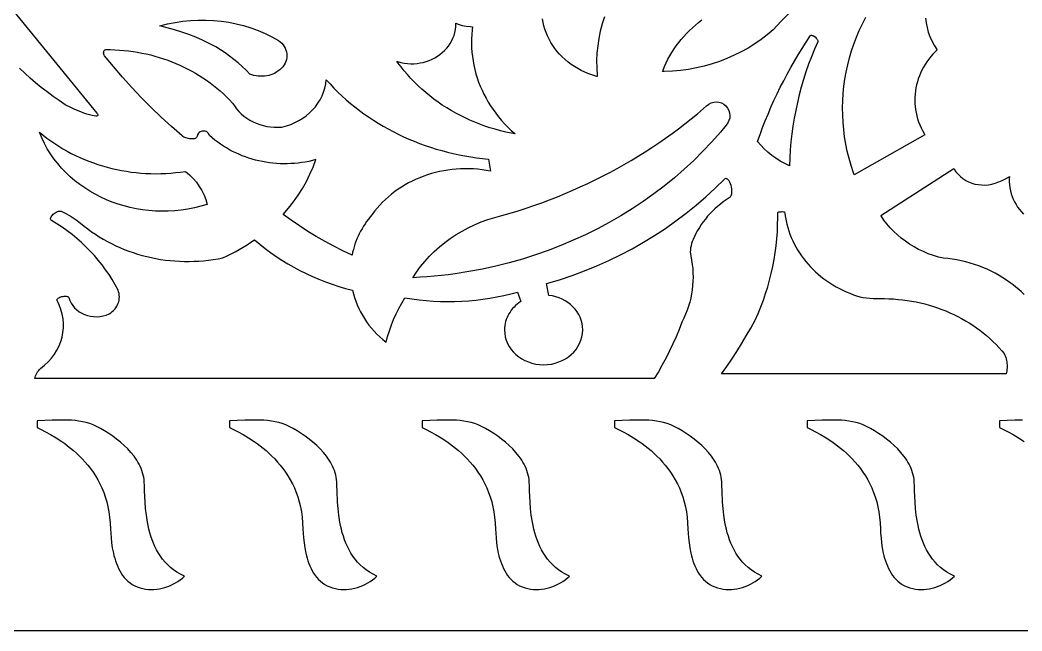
# Model space of a CAD drawing. Extents: x -250 to 250, y -50 to 50.
# Drawn here: x -93.1 to -4.5, y -50 to 4 of the extents above; entities that cross this region are included whole.
import ezdxf

# ---------------------------------------------------------------- set-up
doc = ezdxf.new("R2010")
doc.units = 0
doc.header["$MEASUREMENT"] = 0
doc.layers.add('BITMAP_LAYER', color=18, linetype='CONTINUOUS')
doc.layers.add('LAYER_1', color=18, linetype='CONTINUOUS')

msp = doc.modelspace()

# ---------------------------------------------------------------- linework, layer by layer
at = {"layer": 'BITMAP_LAYER'}
for points in [[(-91.554, -32.005), (-91.209, -32.177), (-90.809, -32.385), (-90.364, -32.632), (-89.885, -32.921), (-89.38, -33.253), (-89.122, -33.436), (-88.862, -33.631), (-88.6, -33.837), (-88.339, -34.056), (-88.079, -34.288), (-87.821, -34.532), (-87.568, -34.79), (-87.32, -35.061), (-87.078, -35.346), (-86.845, -35.645), (-86.62, -35.958), (-86.406, -36.285), (-86.203, -36.628), (-86.013, -36.985), (-85.837, -37.358), (-85.676, -37.747), (-85.532, -38.152), (-85.406, -38.573), (-85.299, -39.011), (-85.213, -39.465), (-85.148, -39.937), (-85.107, -40.426), (-85.079, -41.001), (-85.058, -41.365), (-85.026, -41.767), (-84.979, -42.198), (-84.913, -42.649), (-84.823, -43.111), (-84.767, -43.344), (-84.704, -43.575), (-84.633, -43.805), (-84.553, -44.032), (-84.464, -44.255), (-84.365, -44.472), (-84.255, -44.683), (-84.134, -44.887), (-84.002, -45.082), (-83.858, -45.267), (-83.702, -45.441), (-83.532, -45.602), (-83.348, -45.751), (-83.15, -45.885), (-82.937, -46.004), (-82.709, -46.106), (-82.465, -46.19), (-82.204, -46.255), (-81.969, -46.295), (-81.728, -46.319), (-81.485, -46.328), (-81.24, -46.322), (-80.993, -46.3), (-80.747, -46.264), (-80.502, -46.214), (-80.26, -46.15), (-80.021, -46.071), (-79.786, -45.979), (-79.558, -45.873), (-79.337, -45.754), (-79.124, -45.623), (-78.92, -45.478), (-78.726, -45.321), (-78.544, -45.152), (-78.884, -44.988), (-79.201, -44.805), (-79.495, -44.605), (-79.768, -44.389), (-80.021, -44.159), (-80.254, -43.915), (-80.468, -43.658), (-80.664, -43.391), (-80.843, -43.114), (-81.005, -42.828), (-81.152, -42.535), (-81.284, -42.235), (-81.402, -41.931), (-81.507, -41.623), (-81.6, -41.312), (-81.681, -41), (-81.751, -40.688), (-81.812, -40.377), (-81.907, -39.764), (-81.973, -39.169), (-82.015, -38.604), (-82.058, -37.599), (-82.072, -37.178), (-82.088, -36.826), (-82.108, -36.617), (-82.139, -36.412), (-82.182, -36.21), (-82.235, -36.011), (-82.299, -35.815), (-82.372, -35.622), (-82.455, -35.433), (-82.547, -35.248), (-82.648, -35.066), (-82.757, -34.887), (-82.873, -34.712), (-82.996, -34.54), (-83.263, -34.208), (-83.553, -33.891), (-83.864, -33.589), (-84.19, -33.302), (-84.53, -33.031), (-84.879, -32.776), (-85.234, -32.538), (-85.591, -32.316), (-85.946, -32.112), (-86.297, -31.925), (-86.599, -31.784), (-86.908, -31.668), (-87.223, -31.573), (-87.543, -31.499), (-87.868, -31.442), (-88.197, -31.401), (-88.529, -31.375), (-88.863, -31.359), (-89.538, -31.356), (-90.214, -31.373), (-90.888, -31.396), (-91.554, -31.408)], [(-74.544, -32.005), (-74.199, -32.177), (-73.799, -32.385), (-73.354, -32.632), (-72.875, -32.921), (-72.371, -33.253), (-72.112, -33.436), (-71.852, -33.631), (-71.59, -33.837), (-71.329, -34.056), (-71.069, -34.288), (-70.812, -34.532), (-70.558, -34.79), (-70.31, -35.061), (-70.069, -35.346), (-69.835, -35.645), (-69.61, -35.958), (-69.396, -36.285), (-69.193, -36.628), (-69.003, -36.985), (-68.827, -37.358), (-68.666, -37.747), (-68.522, -38.152), (-68.396, -38.573), (-68.29, -39.011), (-68.203, -39.465), (-68.138, -39.937), (-68.097, -40.426), (-68.069, -41.001), (-68.048, -41.365), (-68.016, -41.767), (-67.969, -42.198), (-67.903, -42.649), (-67.813, -43.111), (-67.758, -43.344), (-67.695, -43.575), (-67.623, -43.805), (-67.543, -44.032), (-67.454, -44.255), (-67.355, -44.472), (-67.245, -44.683), (-67.125, -44.887), (-66.993, -45.082), (-66.848, -45.267), (-66.692, -45.441), (-66.522, -45.602), (-66.338, -45.751), (-66.14, -45.885), (-65.927, -46.004), (-65.699, -46.106), (-65.455, -46.19), (-65.194, -46.255), (-64.959, -46.295), (-64.719, -46.319), (-64.475, -46.328), (-64.23, -46.322), (-63.983, -46.3), (-63.737, -46.264), (-63.492, -46.214), (-63.25, -46.15), (-63.011, -46.071), (-62.777, -45.979), (-62.548, -45.873), (-62.327, -45.754), (-62.114, -45.623), (-61.91, -45.478), (-61.716, -45.321), (-61.534, -45.152), (-61.874, -44.988), (-62.191, -44.805), (-62.485, -44.605), (-62.758, -44.389), (-63.011, -44.159), (-63.244, -43.915), (-63.458, -43.658), (-63.654, -43.391), (-63.833, -43.114), (-63.995, -42.828), (-64.142, -42.535), (-64.274, -42.235), (-64.392, -41.931), (-64.497, -41.623), (-64.59, -41.312), (-64.671, -41), (-64.742, -40.688), (-64.802, -40.377), (-64.897, -39.764), (-64.963, -39.169), (-65.006, -38.604), (-65.048, -37.599), (-65.062, -37.178), (-65.078, -36.826), (-65.098, -36.617), (-65.13, -36.412), (-65.172, -36.21), (-65.225, -36.011), (-65.289, -35.815), (-65.363, -35.622), (-65.446, -35.433), (-65.538, -35.248), (-65.638, -35.066), (-65.747, -34.887), (-65.863, -34.712), (-65.986, -34.54), (-66.253, -34.208), (-66.544, -33.891), (-66.854, -33.589), (-67.181, -33.302), (-67.52, -33.031), (-67.869, -32.776), (-68.224, -32.538), (-68.581, -32.316), (-68.936, -32.112), (-69.287, -31.925), (-69.589, -31.784), (-69.898, -31.668), (-70.213, -31.573), (-70.534, -31.499), (-70.858, -31.442), (-71.187, -31.401), (-71.519, -31.375), (-71.854, -31.359), (-72.528, -31.356), (-73.205, -31.373), (-73.878, -31.396), (-74.544, -31.408)], [(-57.534, -32.005), (-57.189, -32.177), (-56.789, -32.385), (-56.345, -32.632), (-55.865, -32.921), (-55.361, -33.253), (-55.103, -33.436), (-54.842, -33.631), (-54.58, -33.837), (-54.319, -34.056), (-54.059, -34.288), (-53.802, -34.532), (-53.548, -34.79), (-53.3, -35.061), (-53.059, -35.346), (-52.825, -35.645), (-52.6, -35.958), (-52.386, -36.285), (-52.183, -36.628), (-51.993, -36.985), (-51.817, -37.358), (-51.657, -37.747), (-51.513, -38.152), (-51.387, -38.573), (-51.28, -39.011), (-51.193, -39.465), (-51.129, -39.937), (-51.087, -40.426), (-51.059, -41.001), (-51.038, -41.365), (-51.006, -41.767), (-50.96, -42.198), (-50.893, -42.649), (-50.803, -43.111), (-50.748, -43.344), (-50.685, -43.575), (-50.613, -43.805), (-50.533, -44.032), (-50.444, -44.255), (-50.345, -44.472), (-50.235, -44.683), (-50.115, -44.887), (-49.983, -45.082), (-49.839, -45.267), (-49.682, -45.441), (-49.512, -45.602), (-49.328, -45.751), (-49.13, -45.885), (-48.918, -46.004), (-48.689, -46.106), (-48.445, -46.19), (-48.185, -46.255), (-47.949, -46.295), (-47.709, -46.319), (-47.466, -46.328), (-47.22, -46.322), (-46.974, -46.3), (-46.727, -46.264), (-46.482, -46.214), (-46.24, -46.15), (-46.001, -46.071), (-45.767, -45.979), (-45.539, -45.873), (-45.317, -45.754), (-45.104, -45.623), (-44.9, -45.478), (-44.706, -45.321), (-44.524, -45.152), (-44.864, -44.988), (-45.181, -44.805), (-45.475, -44.605), (-45.749, -44.389), (-46.001, -44.159), (-46.234, -43.915), (-46.448, -43.658), (-46.644, -43.391), (-46.823, -43.114), (-46.986, -42.828), (-47.132, -42.535), (-47.264, -42.235), (-47.383, -41.931), (-47.488, -41.623), (-47.58, -41.312), (-47.661, -41), (-47.732, -40.688), (-47.792, -40.377), (-47.888, -39.764), (-47.953, -39.169), (-47.996, -38.604), (-48.039, -37.599), (-48.052, -37.178), (-48.069, -36.826), (-48.088, -36.617), (-48.12, -36.412), (-48.162, -36.21), (-48.216, -36.011), (-48.279, -35.815), (-48.353, -35.622), (-48.436, -35.433), (-48.528, -35.248), (-48.628, -35.066), (-48.737, -34.887), (-48.853, -34.712), (-48.977, -34.54), (-49.243, -34.208), (-49.534, -33.891), (-49.844, -33.589), (-50.171, -33.302), (-50.51, -33.031), (-50.859, -32.776), (-51.214, -32.538), (-51.571, -32.316), (-51.927, -32.112), (-52.277, -31.925), (-52.58, -31.784), (-52.889, -31.668), (-53.204, -31.573), (-53.524, -31.499), (-53.849, -31.442), (-54.177, -31.401), (-54.509, -31.375), (-54.844, -31.359), (-55.518, -31.356), (-56.195, -31.373), (-56.869, -31.396), (-57.534, -31.408)], [(-40.524, -32.005), (-40.18, -32.177), (-39.78, -32.385), (-39.335, -32.632), (-38.855, -32.921), (-38.351, -33.253), (-38.093, -33.436), (-37.832, -33.631), (-37.571, -33.837), (-37.309, -34.056), (-37.049, -34.288), (-36.792, -34.532), (-36.539, -34.79), (-36.291, -35.061), (-36.049, -35.346), (-35.815, -35.645), (-35.591, -35.958), (-35.376, -36.285), (-35.173, -36.628), (-34.983, -36.985), (-34.807, -37.358), (-34.647, -37.747), (-34.503, -38.152), (-34.377, -38.573), (-34.27, -39.011), (-34.184, -39.465), (-34.119, -39.937), (-34.077, -40.426), (-34.049, -41.001), (-34.028, -41.365), (-33.997, -41.767), (-33.95, -42.198), (-33.884, -42.649), (-33.793, -43.111), (-33.738, -43.344), (-33.675, -43.575), (-33.604, -43.805), (-33.524, -44.032), (-33.434, -44.255), (-33.335, -44.472), (-33.226, -44.683), (-33.105, -44.887), (-32.973, -45.082), (-32.829, -45.267), (-32.672, -45.441), (-32.502, -45.602), (-32.319, -45.751), (-32.121, -45.885), (-31.908, -46.004), (-31.68, -46.106), (-31.436, -46.19), (-31.175, -46.255), (-30.939, -46.295), (-30.699, -46.319), (-30.456, -46.328), (-30.21, -46.322), (-29.964, -46.3), (-29.718, -46.264), (-29.473, -46.214), (-29.23, -46.15), (-28.991, -46.071), (-28.757, -45.979), (-28.529, -45.873), (-28.307, -45.754), (-28.094, -45.623), (-27.89, -45.478), (-27.697, -45.321), (-27.515, -45.152), (-27.854, -44.988), (-28.171, -44.805), (-28.466, -44.605), (-28.739, -44.389), (-28.992, -44.159), (-29.225, -43.915), (-29.439, -43.658), (-29.635, -43.391), (-29.814, -43.114), (-29.976, -42.828), (-30.123, -42.535), (-30.255, -42.235), (-30.373, -41.931), (-30.478, -41.623), (-30.57, -41.312), (-30.652, -41), (-30.722, -40.688), (-30.783, -40.377), (-30.878, -39.764), (-30.943, -39.169), (-30.986, -38.604), (-31.029, -37.599), (-31.042, -37.178), (-31.059, -36.826), (-31.079, -36.617), (-31.11, -36.412), (-31.153, -36.21), (-31.206, -36.011), (-31.27, -35.815), (-31.343, -35.622), (-31.426, -35.433), (-31.518, -35.248), (-31.619, -35.066), (-31.727, -34.887), (-31.843, -34.712), (-31.967, -34.54), (-32.234, -34.208), (-32.524, -33.891), (-32.834, -33.589), (-33.161, -33.302), (-33.501, -33.031), (-33.85, -32.776), (-34.204, -32.538), (-34.561, -32.316), (-34.917, -32.112), (-35.267, -31.925), (-35.57, -31.784), (-35.879, -31.668), (-36.194, -31.573), (-36.514, -31.499), (-36.839, -31.442), (-37.168, -31.401), (-37.499, -31.375), (-37.834, -31.359), (-38.508, -31.356), (-39.185, -31.373), (-39.859, -31.396), (-40.524, -31.408)], [(-23.515, -32.005), (-23.17, -32.177), (-22.77, -32.385), (-22.325, -32.632), (-21.845, -32.921), (-21.341, -33.253), (-21.083, -33.436), (-20.822, -33.631), (-20.561, -33.837), (-20.299, -34.056), (-20.039, -34.288), (-19.782, -34.532), (-19.529, -34.79), (-19.281, -35.061), (-19.039, -35.346), (-18.806, -35.645), (-18.581, -35.958), (-18.366, -36.285), (-18.164, -36.628), (-17.973, -36.985), (-17.798, -37.358), (-17.637, -37.747), (-17.493, -38.152), (-17.367, -38.573), (-17.26, -39.011), (-17.174, -39.465), (-17.109, -39.937), (-17.067, -40.426), (-17.039, -41.001), (-17.018, -41.365), (-16.987, -41.767), (-16.94, -42.198), (-16.874, -42.649), (-16.784, -43.111), (-16.728, -43.344), (-16.665, -43.575), (-16.594, -43.805), (-16.514, -44.032), (-16.425, -44.255), (-16.325, -44.472), (-16.216, -44.683), (-16.095, -44.887), (-15.963, -45.082), (-15.819, -45.267), (-15.662, -45.441), (-15.492, -45.602), (-15.309, -45.751), (-15.111, -45.885), (-14.898, -46.004), (-14.67, -46.106), (-14.426, -46.19), (-14.165, -46.255), (-13.929, -46.295), (-13.689, -46.319), (-13.446, -46.328), (-13.2, -46.322), (-12.954, -46.3), (-12.708, -46.264), (-12.463, -46.214), (-12.22, -46.15), (-11.981, -46.071), (-11.747, -45.979), (-11.519, -45.873), (-11.298, -45.754), (-11.084, -45.623), (-10.88, -45.478), (-10.687, -45.321), (-10.505, -45.152), (-10.845, -44.988), (-11.161, -44.805), (-11.456, -44.605), (-11.729, -44.389), (-11.982, -44.159), (-12.215, -43.915), (-12.429, -43.658), (-12.625, -43.391), (-12.804, -43.114), (-12.966, -42.828), (-13.113, -42.535), (-13.245, -42.235), (-13.363, -41.931), (-13.468, -41.623), (-13.561, -41.312), (-13.642, -41), (-13.712, -40.688), (-13.773, -40.377), (-13.868, -39.764), (-13.934, -39.169), (-13.976, -38.604), (-14.019, -37.599), (-14.032, -37.178), (-14.049, -36.826), (-14.069, -36.617), (-14.1, -36.412), (-14.143, -36.21), (-14.196, -36.011), (-14.26, -35.815), (-14.333, -35.622), (-14.416, -35.433), (-14.508, -35.248), (-14.609, -35.066), (-14.717, -34.887), (-14.834, -34.712), (-14.957, -34.54), (-15.224, -34.208), (-15.514, -33.891), (-15.825, -33.589), (-16.151, -33.302), (-16.491, -33.031), (-16.84, -32.776), (-17.194, -32.538), (-17.551, -32.316), (-17.907, -32.112), (-18.258, -31.925), (-18.56, -31.784), (-18.869, -31.668), (-19.184, -31.573), (-19.504, -31.499), (-19.829, -31.442), (-20.158, -31.401), (-20.49, -31.375), (-20.824, -31.359), (-21.499, -31.356), (-22.175, -31.373), (-22.849, -31.396), (-23.515, -31.408)]]:
    msp.add_lwpolyline(points, close=True, dxfattribs=at)
msp.add_lwpolyline([(-4.489, -31.356), (-5.165, -31.373), (-5.839, -31.396), (-6.505, -31.408), (-6.505, -32.005), (-6.16, -32.177), (-5.76, -32.385), (-5.315, -32.632), (-4.836, -32.921), (-4.331, -33.253)], dxfattribs=at)
at = {"layer": 'LAYER_1'}
for points in [[(250, -50), (-250, -50), (-250, 50), (250, 50)], [(-75.969, 3.983), (-75.295, 3.917), (-74.626, 3.817), (-73.964, 3.684), (-73.31, 3.519), (-72.666, 3.32), (-72.033, 3.09), (-71.414, 2.827), (-70.809, 2.531), (-70.221, 2.204), (-70.069, 2.086), (-69.934, 1.957), (-69.817, 1.818), (-69.718, 1.671), (-69.637, 1.517), (-69.574, 1.358), (-69.528, 1.194), (-69.501, 1.028), (-69.493, 0.86), (-69.503, 0.691), (-69.532, 0.524), (-69.58, 0.36), (-69.646, 0.199), (-69.732, 0.043), (-69.837, -0.107), (-69.962, -0.248), (-70.099, -0.373), (-70.246, -0.487), (-70.401, -0.588), (-70.564, -0.678), (-70.732, -0.755), (-70.907, -0.82), (-71.086, -0.873), (-71.269, -0.913), (-71.455, -0.94), (-71.642, -0.954), (-71.831, -0.955), (-72.021, -0.943), (-72.209, -0.917), (-72.397, -0.878), (-72.581, -0.824), (-72.763, -0.757), (-73.096, -0.416), (-73.442, -0.086), (-73.801, 0.233), (-74.172, 0.54), (-74.555, 0.836), (-74.95, 1.12), (-75.355, 1.391), (-75.772, 1.649), (-76.352, 1.95), (-76.944, 2.232), (-77.547, 2.494), (-78.16, 2.736), (-78.782, 2.958), (-79.413, 3.159), (-80.053, 3.34), (-80.7, 3.5), (-80.034, 3.672), (-79.363, 3.809), (-78.686, 3.912), (-78.007, 3.981), (-77.327, 4.015), (-76.647, 4.016)], [(-54.357, 3.649), (-54.006, 3.548), (-53.648, 3.476), (-53.283, 3.433), (-53.071, 3.425), (-53.108, 3.141), (-53.145, 2.747), (-53.165, 2.353), (-53.17, 1.96), (-53.16, 1.568), (-53.134, 1.178), (-53.094, 0.791), (-53.038, 0.405), (-52.968, 0.023), (-52.883, -0.357), (-52.783, -0.733), (-52.67, -1.105), (-52.542, -1.473), (-52.4, -1.837), (-52.244, -2.196), (-52.075, -2.55), (-51.892, -2.898), (-51.696, -3.241), (-51.487, -3.578), (-51.264, -3.908), (-51.029, -4.232), (-50.782, -4.548), (-50.521, -4.857), (-50.249, -5.158), (-49.964, -5.452), (-49.667, -5.737), (-49.358, -6.013), (-49.311, -6.052), (-49.678, -5.984), (-50.151, -5.883), (-50.619, -5.77), (-51.081, -5.644), (-51.539, -5.506), (-51.99, -5.357), (-52.436, -5.195), (-52.876, -5.022), (-53.309, -4.838), (-53.735, -4.642), (-54.154, -4.435), (-54.565, -4.217), (-54.97, -3.989), (-55.366, -3.75), (-55.754, -3.5), (-56.133, -3.24), (-56.504, -2.97), (-56.866, -2.691), (-57.218, -2.401), (-57.561, -2.102), (-57.894, -1.793), (-58.217, -1.476), (-58.53, -1.149), (-58.832, -0.813), (-59.123, -0.468), (-59.403, -0.115), (-59.672, 0.246), (-59.761, 0.375), (-59.702, 0.353), (-59.414, 0.271), (-59.125, 0.211), (-58.837, 0.173), (-58.549, 0.155), (-58.264, 0.157), (-57.982, 0.179), (-57.704, 0.219), (-57.432, 0.277), (-57.166, 0.352), (-56.908, 0.444), (-56.657, 0.552), (-56.416, 0.676), (-56.184, 0.815), (-55.964, 0.968), (-55.755, 1.135), (-55.559, 1.315), (-55.378, 1.509), (-55.211, 1.715), (-55.06, 1.932), (-54.927, 2.161), (-54.812, 2.401), (-54.718, 2.651), (-54.644, 2.909), (-54.593, 3.176), (-54.565, 3.45), (-54.563, 3.727)], [(-23.066, 2.661), (-23.006, 2.642), (-22.943, 2.612), (-22.819, 2.53), (-22.707, 2.425), (-22.66, 2.368), (-22.621, 2.31), (-22.592, 2.252), (-22.575, 2.196), (-22.572, 2.143), (-22.584, 2.095), (-22.868, 1.438), (-23.135, 0.776), (-23.385, 0.109), (-23.618, -0.562), (-23.834, -1.237), (-24.033, -1.916), (-24.215, -2.599), (-24.38, -3.285), (-24.527, -3.974), (-24.658, -4.666), (-24.771, -5.361), (-24.866, -6.058), (-24.945, -6.757), (-25.005, -7.458), (-25.049, -8.16), (-25.074, -8.864), (-25.49, -8.668), (-25.889, -8.45), (-26.272, -8.21), (-26.637, -7.949), (-26.983, -7.669), (-27.309, -7.369), (-27.614, -7.052), (-27.896, -6.717), (-27.68, -6.106), (-27.453, -5.499), (-27.216, -4.895), (-26.97, -4.295), (-26.713, -3.698), (-26.447, -3.104), (-26.17, -2.514), (-25.884, -1.928), (-25.588, -1.346), (-25.283, -0.768), (-24.967, -0.194), (-24.643, 0.376), (-24.308, 0.942), (-23.964, 1.504), (-23.611, 2.061), (-23.248, 2.613), (-23.215, 2.647), (-23.172, 2.665), (-23.122, 2.67)], [(-85.091, 1.398), (-84.686, 1.386), (-84.283, 1.363), (-83.881, 1.33), (-83.482, 1.287), (-83.085, 1.234), (-82.69, 1.172), (-82.299, 1.099), (-81.91, 1.017), (-81.524, 0.926), (-81.142, 0.825), (-80.764, 0.714), (-80.39, 0.595), (-80.019, 0.466), (-79.653, 0.328), (-79.292, 0.181), (-78.935, 0.025), (-78.583, -0.139), (-78.236, -0.313), (-77.894, -0.495), (-77.559, -0.685), (-77.228, -0.884), (-76.904, -1.091), (-76.586, -1.307), (-76.275, -1.531), (-75.97, -1.763), (-75.672, -2.003), (-75.381, -2.251), (-75.098, -2.506), (-74.821, -2.77), (-74.553, -3.041), (-74.293, -3.32), (-74.127, -3.582), (-73.941, -3.83), (-73.737, -4.063), (-73.516, -4.28), (-73.278, -4.481), (-73.025, -4.665), (-72.759, -4.831), (-72.48, -4.98), (-72.189, -5.11), (-71.888, -5.22), (-71.578, -5.311), (-71.26, -5.382), (-70.936, -5.431), (-70.606, -5.459), (-70.272, -5.465), (-69.935, -5.448), (-69.532, -5.343), (-69.145, -5.211), (-68.774, -5.054), (-68.42, -4.872), (-68.086, -4.667), (-67.772, -4.44), (-67.48, -4.193), (-67.21, -3.927), (-66.964, -3.643), (-66.743, -3.343), (-66.548, -3.027), (-66.381, -2.697), (-66.242, -2.355), (-66.134, -2.002), (-66.057, -1.638), (-66.012, -1.266), (-65.677, -1.635), (-65.334, -1.995), (-64.98, -2.347), (-64.618, -2.69), (-64.247, -3.024), (-63.867, -3.349), (-63.479, -3.665), (-63.082, -3.971), (-62.678, -4.269), (-62.266, -4.556), (-61.846, -4.835), (-61.418, -5.103), (-60.984, -5.362), (-60.543, -5.611), (-60.095, -5.85), (-59.64, -6.079), (-59.179, -6.297), (-58.713, -6.506), (-58.24, -6.704), (-57.762, -6.891), (-57.278, -7.068), (-56.789, -7.234), (-56.295, -7.389), (-55.797, -7.533), (-55.294, -7.666), (-54.786, -7.788), (-54.275, -7.899), (-53.76, -7.998), (-53.241, -8.086), (-52.718, -8.163), (-52.193, -8.227), (-51.664, -8.28), (-51.484, -9.341), (-51.864, -9.272), (-52.244, -9.217), (-52.625, -9.176), (-53.005, -9.147), (-53.384, -9.132), (-53.763, -9.13), (-54.139, -9.141), (-54.514, -9.164), (-54.887, -9.2), (-55.257, -9.249), (-55.624, -9.309), (-55.987, -9.382), (-56.347, -9.467), (-56.703, -9.564), (-57.054, -9.673), (-57.4, -9.793), (-57.741, -9.924), (-58.076, -10.067), (-58.406, -10.222), (-58.728, -10.387), (-59.044, -10.563), (-59.353, -10.75), (-59.654, -10.948), (-59.948, -11.156), (-60.233, -11.374), (-60.509, -11.603), (-60.776, -11.842), (-61.034, -12.09), (-61.282, -12.349), (-61.52, -12.617), (-61.747, -12.895), (-61.963, -13.182), (-62.129, -13.381), (-62.287, -13.585), (-62.438, -13.792), (-62.582, -14.003), (-62.719, -14.217), (-62.849, -14.434), (-62.971, -14.655), (-63.086, -14.879), (-63.193, -15.106), (-63.293, -15.335), (-63.385, -15.567), (-63.47, -15.801), (-63.546, -16.038), (-63.615, -16.276), (-63.676, -16.517), (-63.729, -16.758), (-64.536, -16.384), (-65.335, -15.986), (-66.119, -15.567), (-66.889, -15.127), (-67.644, -14.666), (-68.383, -14.185), (-69.105, -13.684), (-69.811, -13.164), (-69.339, -12.616), (-68.897, -12.051), (-68.487, -11.467), (-68.108, -10.868), (-67.762, -10.253), (-67.448, -9.624), (-67.168, -8.982), (-66.922, -8.327), (-67.235, -8.407), (-67.55, -8.478), (-67.866, -8.538), (-68.182, -8.588), (-68.5, -8.629), (-68.817, -8.659), (-69.135, -8.68), (-69.453, -8.691), (-69.77, -8.692), (-70.087, -8.684), (-70.402, -8.666), (-70.716, -8.639), (-71.029, -8.602), (-71.34, -8.556), (-71.649, -8.501), (-71.955, -8.436), (-72.259, -8.362), (-72.56, -8.279), (-72.858, -8.187), (-73.152, -8.086), (-73.443, -7.976), (-73.729, -7.857), (-74.012, -7.73), (-74.29, -7.593), (-74.563, -7.448), (-74.831, -7.294), (-75.093, -7.132), (-75.351, -6.961), (-75.602, -6.782), (-75.847, -6.595), (-76.086, -6.399), (-76.318, -6.194), (-76.352, -6.098), (-76.401, -6.015), (-76.464, -5.946), (-76.538, -5.891), (-76.62, -5.85), (-76.708, -5.822), (-76.8, -5.807), (-76.894, -5.805), (-76.987, -5.817), (-77.076, -5.842), (-77.16, -5.879), (-77.236, -5.929), (-77.302, -5.992), (-77.355, -6.067), (-77.393, -6.154), (-77.413, -6.254), (-77.432, -6.322), (-77.47, -6.378), (-77.525, -6.423), (-77.596, -6.457), (-77.678, -6.481), (-77.772, -6.495), (-77.873, -6.501), (-77.979, -6.497), (-78.089, -6.486), (-78.2, -6.468), (-78.31, -6.442), (-78.415, -6.411), (-78.515, -6.374), (-78.606, -6.332), (-78.687, -6.285), (-78.754, -6.235), (-79.685, -5.41), (-80.595, -4.567), (-81.485, -3.706), (-82.352, -2.829), (-83.198, -1.935), (-84.022, -1.024), (-84.823, -0.097), (-85.602, 0.846), (-85.641, 0.913), (-85.667, 0.996), (-85.678, 1.088), (-85.675, 1.18), (-85.656, 1.265), (-85.62, 1.335), (-85.596, 1.362), (-85.568, 1.383), (-85.535, 1.396), (-85.498, 1.401)], [(-91.028, -6.161), (-90.693, -6.421), (-90.351, -6.67), (-90.003, -6.91), (-89.647, -7.14), (-89.284, -7.36), (-88.916, -7.57), (-88.541, -7.77), (-88.161, -7.96), (-87.775, -8.139), (-87.384, -8.309), (-86.987, -8.468), (-86.587, -8.616), (-86.181, -8.754), (-85.772, -8.882), (-85.359, -8.999), (-84.942, -9.105), (-84.522, -9.2), (-84.099, -9.285), (-83.672, -9.358), (-83.244, -9.421), (-82.813, -9.472), (-82.38, -9.513), (-81.945, -9.542), (-81.509, -9.56), (-81.072, -9.567), (-80.634, -9.562), (-80.195, -9.545), (-79.755, -9.517), (-79.316, -9.478), (-78.876, -9.427), (-78.437, -9.363), (-78.09, -9.664), (-77.771, -9.986), (-77.482, -10.328), (-77.224, -10.688), (-76.997, -11.065), (-76.803, -11.457), (-76.643, -11.862), (-76.518, -12.279), (-77.089, -12.448), (-77.663, -12.59), (-78.239, -12.703), (-78.816, -12.79), (-79.392, -12.85), (-79.967, -12.884), (-80.54, -12.892), (-81.11, -12.874), (-81.675, -12.832), (-82.236, -12.764), (-82.791, -12.673), (-83.339, -12.558), (-83.878, -12.419), (-84.409, -12.257), (-84.93, -12.073), (-85.441, -11.867), (-85.939, -11.639), (-86.425, -11.39), (-86.897, -11.12), (-87.355, -10.829), (-87.797, -10.518), (-88.222, -10.188), (-88.63, -9.838), (-89.02, -9.469), (-89.39, -9.082), (-89.739, -8.678), (-90.067, -8.255), (-90.373, -7.815), (-90.656, -7.359), (-90.914, -6.886), (-91.148, -6.397), (-91.355, -5.893)], [(-30.671, -9.98), (-30.631, -9.99), (-30.592, -10.01), (-30.515, -10.077), (-30.442, -10.173), (-30.375, -10.294), (-30.316, -10.434), (-30.266, -10.589), (-30.227, -10.752), (-30.2, -10.919), (-30.188, -11.084), (-30.191, -11.242), (-30.213, -11.388), (-30.254, -11.517), (-30.282, -11.573), (-30.316, -11.622), (-30.355, -11.665), (-30.401, -11.7), (-30.669, -11.877), (-30.929, -12.063), (-31.181, -12.257), (-31.425, -12.459), (-31.659, -12.668), (-31.884, -12.884), (-32.101, -13.108), (-32.307, -13.339), (-32.504, -13.576), (-32.692, -13.82), (-32.869, -14.069), (-33.036, -14.325), (-33.192, -14.586), (-33.338, -14.853), (-33.473, -15.125), (-33.596, -15.402), (-33.665, -15.575), (-33.725, -15.752), (-33.775, -15.933), (-33.812, -16.116), (-33.836, -16.3), (-33.844, -16.483), (-33.834, -16.666), (-33.804, -16.846), (-33.729, -17.217), (-33.67, -17.589), (-33.629, -17.963), (-33.604, -18.336), (-33.596, -18.71), (-33.604, -19.084), (-33.63, -19.456), (-33.671, -19.827), (-33.729, -20.196), (-33.804, -20.564), (-33.895, -20.928), (-34.002, -21.29), (-34.125, -21.647), (-34.265, -22.001), (-34.421, -22.351), (-34.592, -22.695), (-34.835, -23.342), (-35.096, -23.982), (-35.375, -24.616), (-35.67, -25.243), (-35.984, -25.864), (-36.314, -26.477), (-36.662, -27.083), (-37.026, -27.681), (-91.767, -27.681), (-91.741, -27.557), (-91.703, -27.435), (-91.654, -27.317), (-91.595, -27.202), (-91.524, -27.092), (-91.442, -26.987), (-91.35, -26.888), (-91.248, -26.796), (-90.894, -26.509), (-90.572, -26.201), (-90.284, -25.874), (-90.03, -25.529), (-89.809, -25.168), (-89.624, -24.794), (-89.473, -24.41), (-89.359, -24.016), (-89.28, -23.615), (-89.238, -23.209), (-89.234, -22.8), (-89.267, -22.39), (-89.339, -21.982), (-89.449, -21.578), (-89.599, -21.178), (-89.788, -20.787), (-89.803, -20.734), (-89.792, -20.682), (-89.759, -20.631), (-89.706, -20.584), (-89.637, -20.54), (-89.556, -20.5), (-89.465, -20.465), (-89.368, -20.437), (-89.269, -20.415), (-89.17, -20.401), (-89.074, -20.396), (-88.986, -20.4), (-88.908, -20.415), (-88.843, -20.441), (-88.796, -20.478), (-88.768, -20.529), (-88.678, -20.783), (-88.559, -21.019), (-88.412, -21.237), (-88.241, -21.436), (-88.049, -21.614), (-87.836, -21.771), (-87.607, -21.906), (-87.362, -22.018), (-87.106, -22.105), (-86.84, -22.167), (-86.567, -22.203), (-86.29, -22.212), (-86.01, -22.192), (-85.73, -22.143), (-85.453, -22.064), (-85.181, -21.954), (-85.043, -21.864), (-84.916, -21.765), (-84.799, -21.657), (-84.694, -21.543), (-84.6, -21.422), (-84.518, -21.294), (-84.448, -21.162), (-84.391, -21.025), (-84.346, -20.885), (-84.314, -20.741), (-84.295, -20.596), (-84.29, -20.449), (-84.298, -20.301), (-84.32, -20.152), (-84.357, -20.005), (-84.408, -19.859), (-84.656, -19.394), (-84.922, -18.938), (-85.204, -18.492), (-85.504, -18.055), (-85.82, -17.628), (-86.152, -17.212), (-86.5, -16.806), (-86.863, -16.412), (-87.241, -16.029), (-87.634, -15.657), (-88.042, -15.298), (-88.464, -14.952), (-88.899, -14.618), (-89.348, -14.298), (-89.81, -13.991), (-90.285, -13.698), (-90.336, -13.654), (-90.362, -13.598), (-90.366, -13.533), (-90.349, -13.462), (-90.314, -13.386), (-90.264, -13.308), (-90.2, -13.231), (-90.126, -13.155), (-90.043, -13.083), (-89.955, -13.019), (-89.862, -12.962), (-89.769, -12.917), (-89.677, -12.885), (-89.588, -12.869), (-89.505, -12.87), (-89.431, -12.89), (-88.976, -13.113), (-88.539, -13.363), (-88.122, -13.638), (-87.727, -13.938), (-87.409, -14.201), (-87.084, -14.453), (-86.751, -14.696), (-86.411, -14.928), (-86.064, -15.15), (-85.711, -15.362), (-85.351, -15.563), (-84.985, -15.754), (-84.613, -15.935), (-84.235, -16.104), (-83.853, -16.263), (-83.465, -16.411), (-83.073, -16.549), (-82.677, -16.675), (-82.277, -16.791), (-81.873, -16.895), (-81.465, -16.989), (-81.055, -17.071), (-80.641, -17.142), (-80.225, -17.201), (-79.807, -17.249), (-79.387, -17.286), (-78.966, -17.311), (-78.543, -17.324), (-78.119, -17.326), (-77.694, -17.316), (-77.269, -17.294), (-76.843, -17.26), (-76.418, -17.214), (-75.993, -17.156), (-75.569, -17.086), (-75.146, -17.004), (-74.777, -16.833), (-74.412, -16.653), (-74.053, -16.465), (-73.7, -16.269), (-73.352, -16.065), (-73.01, -15.853), (-72.674, -15.633), (-72.345, -15.406), (-71.885, -15.796), (-71.412, -16.172), (-70.927, -16.535), (-70.431, -16.883), (-69.922, -17.217), (-69.403, -17.536), (-68.873, -17.84), (-68.333, -18.129), (-67.783, -18.403), (-67.223, -18.661), (-66.654, -18.904), (-66.077, -19.131), (-65.491, -19.341), (-64.898, -19.536), (-64.297, -19.714), (-63.689, -19.875), (-63.693, -19.875), (-63.611, -20.204), (-63.514, -20.528), (-63.403, -20.849), (-63.278, -21.165), (-63.138, -21.476), (-62.985, -21.783), (-62.817, -22.083), (-62.636, -22.378), (-62.442, -22.666), (-62.234, -22.948), (-62.013, -23.222), (-61.779, -23.489), (-61.533, -23.748), (-61.274, -23.999), (-61.002, -24.241), (-60.718, -24.474), (-60.586, -23.959), (-60.432, -23.45), (-60.256, -22.947), (-60.059, -22.45), (-59.84, -21.96), (-59.6, -21.479), (-59.339, -21.005), (-59.058, -20.54), (-58.435, -20.64), (-57.81, -20.723), (-57.184, -20.788), (-56.556, -20.835), (-55.927, -20.864), (-55.298, -20.876), (-54.67, -20.87), (-54.042, -20.847), (-53.415, -20.806), (-52.79, -20.748), (-52.166, -20.672), (-51.546, -20.579), (-50.928, -20.468), (-50.314, -20.34), (-49.704, -20.194), (-49.098, -20.031), (-48.816, -20.875), (-48.979, -20.985), (-49.133, -21.103), (-49.279, -21.229), (-49.416, -21.362), (-49.544, -21.502), (-49.663, -21.648), (-49.771, -21.8), (-49.87, -21.958), (-49.958, -22.122), (-50.036, -22.29), (-50.103, -22.462), (-50.158, -22.639), (-50.201, -22.819), (-50.233, -23.002), (-50.252, -23.189), (-50.258, -23.377), (-50.24, -23.693), (-50.188, -23.999), (-50.103, -24.294), (-49.987, -24.577), (-49.841, -24.847), (-49.668, -25.101), (-49.469, -25.338), (-49.246, -25.557), (-49.001, -25.756), (-48.735, -25.933), (-48.45, -26.088), (-48.148, -26.218), (-47.83, -26.321), (-47.499, -26.397), (-47.156, -26.444), (-46.803, -26.46), (-46.449, -26.444), (-46.106, -26.397), (-45.775, -26.321), (-45.458, -26.218), (-45.155, -26.088), (-44.871, -25.933), (-44.605, -25.756), (-44.359, -25.557), (-44.136, -25.338), (-43.937, -25.101), (-43.764, -24.847), (-43.619, -24.577), (-43.502, -24.294), (-43.417, -23.999), (-43.365, -23.693), (-43.347, -23.377), (-43.362, -23.088), (-43.406, -22.806), (-43.478, -22.533), (-43.577, -22.269), (-43.701, -22.017), (-43.848, -21.778), (-44.018, -21.551), (-44.209, -21.34), (-44.42, -21.145), (-44.65, -20.966), (-44.896, -20.806), (-45.159, -20.666), (-45.435, -20.546), (-45.725, -20.449), (-46.027, -20.374), (-46.339, -20.324), (-46.545, -19.289), (-45.411, -18.947), (-44.292, -18.571), (-43.191, -18.162), (-42.108, -17.72), (-41.044, -17.245), (-39.999, -16.739), (-38.976, -16.202), (-37.973, -15.634), (-36.993, -15.035), (-36.036, -14.407), (-35.103, -13.75), (-34.195, -13.064), (-33.313, -12.35), (-32.457, -11.609), (-31.63, -10.84), (-30.83, -10.045), (-30.791, -10.011), (-30.751, -9.989), (-30.711, -9.979)], [(-25.618, -12.928), (-25.538, -12.939), (-25.51, -12.946), (-25.489, -13.128), (-25.441, -13.436), (-25.382, -13.741), (-25.312, -14.042), (-25.23, -14.34), (-25.137, -14.634), (-25.033, -14.924), (-24.918, -15.21), (-24.793, -15.492), (-24.658, -15.769), (-24.512, -16.041), (-24.356, -16.308), (-24.191, -16.57), (-24.015, -16.826), (-23.831, -17.077), (-23.637, -17.322), (-23.434, -17.56), (-23.222, -17.793), (-23.002, -18.019), (-22.773, -18.238), (-22.536, -18.45), (-22.29, -18.655), (-22.037, -18.853), (-21.776, -19.043), (-21.507, -19.225), (-21.231, -19.399), (-20.947, -19.566), (-20.657, -19.724), (-20.36, -19.873), (-20.056, -20.013), (-19.745, -20.145), (-19.428, -20.267), (-19.152, -20.364), (-18.862, -20.444), (-18.569, -20.507), (-18.274, -20.554), (-17.978, -20.587), (-17.683, -20.608), (-17.39, -20.617), (-17.105, -20.617), (-16.691, -20.615), (-16.284, -20.625), (-15.879, -20.646), (-15.477, -20.678), (-15.077, -20.72), (-14.679, -20.773), (-14.284, -20.836), (-13.893, -20.91), (-13.505, -20.994), (-13.12, -21.089), (-12.739, -21.193), (-12.363, -21.307), (-11.99, -21.432), (-11.623, -21.565), (-11.26, -21.709), (-10.902, -21.862), (-10.549, -22.024), (-10.203, -22.196), (-9.862, -22.377), (-9.527, -22.567), (-9.198, -22.765), (-8.876, -22.973), (-8.56, -23.189), (-8.252, -23.414), (-7.951, -23.647), (-7.658, -23.889), (-7.372, -24.139), (-7.094, -24.397), (-6.825, -24.663), (-6.564, -24.937), (-6.311, -25.218), (-6.1, -25.47), (-6.06, -25.555), (-6.009, -25.683), (-5.965, -25.813), (-5.927, -25.944), (-5.897, -26.075), (-5.873, -26.208), (-5.857, -26.341), (-5.847, -26.474), (-5.844, -26.608), (-5.848, -26.741), (-5.859, -26.875), (-5.877, -27.008), (-5.902, -27.14), (-5.932, -27.265), (-31.073, -27.265), (-30.619, -26.62), (-30.168, -25.954), (-29.729, -25.281), (-29.303, -24.602), (-28.89, -23.917), (-28.489, -23.226), (-28.093, -22.514), (-27.836, -21.926), (-27.601, -21.345), (-27.383, -20.76), (-27.182, -20.171), (-26.998, -19.578), (-26.831, -18.98), (-26.681, -18.38), (-26.549, -17.776), (-26.434, -17.169), (-26.336, -16.56), (-26.255, -15.949), (-26.192, -15.335), (-26.147, -14.72), (-26.119, -14.104), (-26.109, -13.486), (-26.115, -12.991), (-26.081, -12.977), (-26.003, -12.955), (-25.91, -12.938), (-25.811, -12.927), (-25.711, -12.924)], [(-63.723, -16.76), (-63.729, -16.759), (-63.729, -16.758)]]:
    msp.add_lwpolyline(points, close=True, dxfattribs=at)
for points in [[(-99.261, 11.689), (-86.274, -4.226), (-86.229, -4.287), (-86.202, -4.339), (-86.192, -4.381), (-86.197, -4.416), (-86.217, -4.442), (-86.251, -4.46), (-86.298, -4.471), (-86.358, -4.475), (-86.509, -4.463), (-86.698, -4.428), (-86.917, -4.372), (-87.16, -4.299), (-87.418, -4.212), (-87.685, -4.114), (-88.217, -3.897), (-88.467, -3.784), (-88.697, -3.672), (-88.9, -3.565), (-89.068, -3.466), (-89.617, -3.104), (-90.153, -2.73), (-90.678, -2.344), (-91.19, -1.945), (-91.689, -1.535), (-92.176, -1.113), (-92.65, -0.679), (-93.11, -0.235)], [(-25.042, 4.682), (-25.797, 3.917), (-26.522, 3.16), (-27.036, 2.721), (-27.581, 2.302), (-28.147, 1.91), (-28.734, 1.544), (-29.339, 1.206), (-29.961, 0.897), (-30.6, 0.616), (-31.253, 0.364), (-31.921, 0.141), (-32.6, -0.051), (-33.291, -0.212), (-33.991, -0.343), (-34.699, -0.442), (-35.415, -0.509), (-36.136, -0.543), (-36.293, -0.543), (-36.245, -0.412), (-36.114, -0.086), (-35.97, 0.234), (-35.815, 0.549), (-35.648, 0.857), (-35.469, 1.16), (-35.279, 1.456), (-35.078, 1.746), (-34.866, 2.028), (-34.644, 2.304), (-34.411, 2.573), (-34.168, 2.834), (-33.916, 3.088), (-33.653, 3.334), (-33.382, 3.571), (-33.102, 3.801), (-32.812, 4.022)], [(-41.428, 4.301), (-41.626, 3.672), (-41.791, 3.036), (-41.923, 2.394), (-42.021, 1.746), (-42.085, 1.094), (-42.116, 0.439), (-42.112, -0.218), (-42.073, -0.876), (-42.061, -0.99), (-42.104, -0.979), (-42.462, -0.869), (-42.809, -0.744), (-43.145, -0.603), (-43.469, -0.448), (-43.782, -0.279), (-44.082, -0.097), (-44.369, 0.098), (-44.643, 0.305), (-44.904, 0.524), (-45.151, 0.753), (-45.383, 0.993), (-45.601, 1.242), (-45.804, 1.5), (-45.991, 1.766), (-46.162, 2.04), (-46.317, 2.321), (-46.456, 2.609), (-46.578, 2.902), (-46.683, 3.201), (-46.77, 3.505), (-46.839, 3.813), (-46.89, 4.124)], [(-13.055, 4.19), (-13.004, 3.775), (-12.922, 3.364), (-12.81, 2.957), (-12.669, 2.558), (-12.497, 2.166), (-12.296, 1.784), (-12.066, 1.413), (-12.035, 1.369), (-12.191, 1.219), (-12.395, 1.004), (-12.588, 0.782), (-12.769, 0.554), (-12.938, 0.32), (-13.094, 0.081), (-13.238, -0.164), (-13.37, -0.413), (-13.49, -0.667), (-13.597, -0.924), (-13.692, -1.185), (-13.774, -1.449), (-13.843, -1.716), (-13.899, -1.985), (-13.943, -2.256), (-13.974, -2.529), (-13.992, -2.802), (-13.996, -3.076), (-13.988, -3.351), (-13.967, -3.625), (-13.932, -3.899), (-13.884, -4.171), (-13.823, -4.443), (-13.749, -4.712), (-13.661, -4.98), (-13.56, -5.244), (-13.445, -5.506), (-13.318, -5.764), (-13.176, -6.018), (-13.109, -6.126), (-19.362, -9.656), (-19.425, -9.483), (-19.63, -8.854), (-19.81, -8.221), (-19.965, -7.586), (-20.095, -6.948), (-20.2, -6.31), (-20.281, -5.67), (-20.338, -5.029), (-20.37, -4.389), (-20.378, -3.75), (-20.362, -3.111), (-20.322, -2.474), (-20.258, -1.839), (-20.171, -1.207), (-20.06, -0.578), (-19.926, 0.047), (-19.769, 0.668), (-19.588, 1.284), (-19.384, 1.895), (-19.157, 2.5), (-18.908, 3.099), (-18.636, 3.69), (-18.341, 4.275)], [(-4.347, -20.25), (-4.577, -20.029), (-4.816, -19.815), (-5.062, -19.606), (-5.317, -19.403), (-5.577, -19.209), (-5.894, -18.981), (-6.222, -18.763), (-6.559, -18.558), (-6.903, -18.364), (-7.255, -18.183), (-7.614, -18.015), (-7.98, -17.859), (-8.352, -17.715), (-8.73, -17.585), (-9.113, -17.468), (-9.501, -17.364), (-9.893, -17.273), (-10.29, -17.196), (-10.69, -17.132), (-11.094, -17.082), (-11.461, -17.05), (-11.906, -16.939), (-12.363, -16.8), (-12.808, -16.64), (-13.241, -16.46), (-13.662, -16.26), (-14.068, -16.04), (-14.46, -15.802), (-14.836, -15.546), (-15.196, -15.272), (-15.54, -14.982), (-15.865, -14.675), (-16.171, -14.353), (-16.459, -14.016), (-16.726, -13.665), (-16.972, -13.3), (-16.997, -13.257), (-10.549, -9.111), (-10.524, -9.16), (-10.363, -9.403), (-10.178, -9.625), (-9.97, -9.826), (-9.744, -10.004), (-9.5, -10.16), (-9.242, -10.292), (-8.971, -10.399), (-8.689, -10.482), (-8.399, -10.538), (-8.102, -10.568), (-7.8, -10.57), (-7.496, -10.543), (-7.192, -10.486), (-6.896, -10.4), (-6.587, -10.288), (-6.289, -10.163), (-5.998, -10.024), (-5.717, -9.871), (-5.637, -9.823), (-5.653, -10.023), (-5.655, -10.293), (-5.639, -10.56), (-5.605, -10.823), (-5.554, -11.083), (-5.486, -11.338), (-5.401, -11.588), (-5.302, -11.831), (-5.187, -12.069), (-5.057, -12.299), (-4.913, -12.521), (-4.756, -12.735), (-4.585, -12.941), (-4.402, -13.137)]]:
    msp.add_lwpolyline(points, dxfattribs=at)
msp.add_lwpolyline([(-32.394, -3.574, -0.992542), (-30.683, -5.276), (-31.18, -5.884), (-31.935, -6.745), (-32.721, -7.58), (-33.535, -8.39), (-34.378, -9.174), (-35.248, -9.931), (-36.145, -10.661), (-37.067, -11.363), (-38.015, -12.037), (-38.986, -12.682), (-39.981, -13.299), (-40.998, -13.885), (-42.037, -14.441), (-43.096, -14.967), (-44.175, -15.461), (-45.272, -15.923), (-46.388, -16.353), (-47.521, -16.751), (-48.67, -17.115), (-49.835, -17.445), (-51.014, -17.741), (-52.208, -18.002), (-53.414, -18.227), (-54.631, -18.417), (-55.245, -18.498), (-55.861, -18.57), (-56.479, -18.633), (-57.1, -18.687), (-57.723, -18.731), (-58.349, -18.766), (-58.023, -18.266), (-57.67, -17.783), (-57.291, -17.319), (-56.888, -16.874), (-56.461, -16.449), (-56.012, -16.044), (-55.541, -15.661), (-55.049, -15.299), (-54.538, -14.96), (-54.008, -14.643), (-53.46, -14.351), (-52.895, -14.083), (-52.314, -13.84), (-51.718, -13.624), (-51.109, -13.433), (-50.486, -13.27), (-49.771, -13.063), (-49.061, -12.845), (-48.356, -12.618), (-47.655, -12.38), (-46.96, -12.131), (-46.269, -11.873), (-45.585, -11.605), (-44.905, -11.327), (-44.231, -11.04), (-43.563, -10.742), (-42.901, -10.435), (-42.245, -10.118), (-41.594, -9.792), (-40.95, -9.456), (-40.313, -9.111), (-39.682, -8.757), (-39.057, -8.394), (-38.439, -8.021), (-37.829, -7.639), (-37.225, -7.249), (-36.628, -6.849), (-36.038, -6.44), (-35.456, -6.023), (-34.882, -5.597), (-34.315, -5.163), (-33.756, -4.72), (-33.204, -4.268), (-32.661, -3.808)], format="xyb", close=True, dxfattribs=at)

doc.saveas('drawing.dxf')
